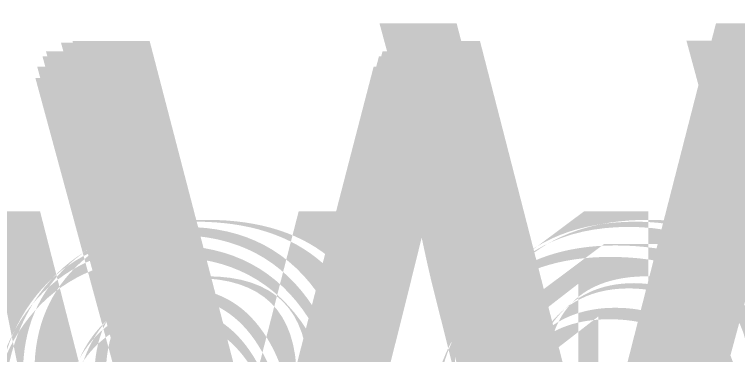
# Model space of a CAD drawing. Header units: inches. Extents: x 121 to 1265, y -33 to 627.
# Drawn here: x 407.2 to 553.4, y 558.3 to 627.1 of the extents above; entities that cross this region are included whole.
import ezdxf

# ---------------------------------------------------------------- set-up
doc = ezdxf.new("R2010")
doc.units = ezdxf.units.IN
doc.header["$MEASUREMENT"] = 0

msp = doc.modelspace()

# ---------------------------------------------------------------- texts
at = {"layer": 'W1t'}
for s, p in [('W32', (480.3, 505.33, 147.94)), ('W112', (415.94, 501.4, 147.96)), ('W135', (542.33, 501.83, 147.94)), ('W134', (544.64, 501.47, 147.94)), ('W113', (412.91, 499.65, 148.04)), ('W111', (418.26, 501.77, 147.93)), ('W123', (546.74, 500.4, 147.94)), ('W122', (548.39, 498.74, 147.94)), ('W116', (411.12, 496.59, 148.29)), ('W114', (412.19, 498.68, 148.16)), ('W121', (549.46, 496.65, 151.86)), ('W120', (410.76, 494.27, 148.44)), ('W105', (549.83, 494.33, 152)), ('W16', (329.36, 467.29, 135.94)), ('W89', (247.94, 463.42, 135.94)), ('W88', (250.26, 463.79, 135.94)), ('W90', (245.85, 462.36, 135.94)), ('W91', (244.19, 460.7, 135.94)), ('W92', (243.13, 458.61, 135.94)), ('W93', (242.76, 456.29, 135.94))]:
    msp.add_text(s, height=120, dxfattribs=at).set_placement(p)

doc.saveas('drawing.dxf')
